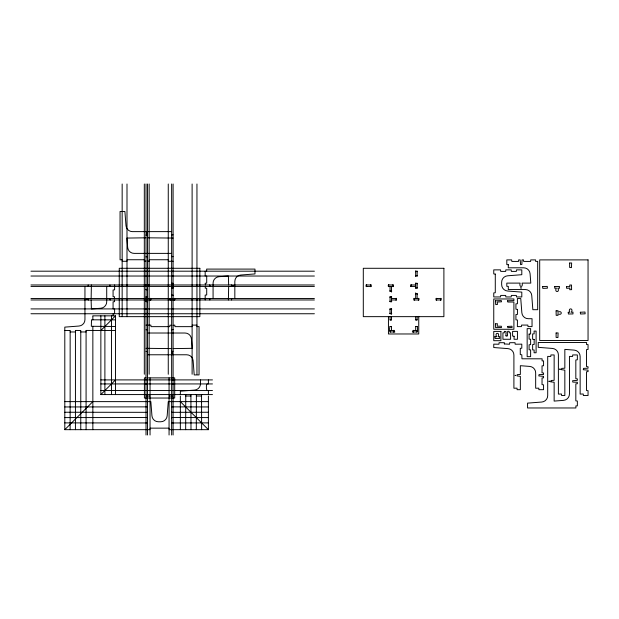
<?xml version="1.0" encoding="UTF-8"?>
<svg xmlns="http://www.w3.org/2000/svg" width="619" height="619" viewBox="0 0 619 619"><rect width="100%" height="100%" fill="white"/><g stroke="black" fill="none" stroke-linecap="round" stroke-linejoin="round"><path stroke-width="0.93" d="M122.16 284.972L122.724 284.972M122.724 286.427L122.16 286.427M126.431 284.972L126.996 284.972M126.996 286.427L126.431 286.427M146.014 237.812L126.949 238.067L127.669 247.422A6.445 6.445 0 0 0 134.091 253.38L171.641 253.38M144.32 284.972L144.885 284.972M144.885 286.427L144.32 286.427M146.014 260.994L144.32 261.28M148.591 284.972L149.156 284.972M149.156 286.427L148.591 286.427M146.014 390.543L146.579 390.543M150.285 298.513C151.33 297.306 150.959 301.43 150.285 299.967M146.579 383.958L146.014 383.958M146.904 390.543L147.469 390.543M147.461 383.958L146.904 383.958M149.481 394.574L150.046 394.574M150.046 396.044L146.014 396.044M168.26 284.972L168.825 284.972M168.825 286.427L168.26 286.427M170.519 299.967C169.799 301.391 169.498 297.298 170.519 298.513M169.064 394.574L169.629 394.574M174.225 298.513C175.293 297.313 174.86 301.453 174.225 299.967M173.096 325.393L174.79 325.114L174.984 326.646L191.913 326.646L192.114 326.167M171.641 379.904L172.206 379.904M173.096 348.605L192.161 348.327L191.441 338.964A6.445 6.445 0 0 0 185.019 333.014L147.469 333.014M171.641 390.543L172.206 390.543M172.206 383.935L171.641 383.958M172.531 379.904L173.096 379.904M172.531 390.543L173.096 390.543M173.096 383.958L172.531 383.958M173.096 396.044L169.064 396.044M192.114 298.513L192.679 298.513M192.679 299.967L192.114 299.967M196.385 298.513L196.95 298.513M196.95 299.967L196.385 299.967M366.765 286.427C365.868 287.68 365.868 283.719 366.765 284.972M370.472 284.972C371.508 283.765 371.168 287.889 370.472 286.427M390.62 319.868L390.071 319.953L390.055 316.471M391.51 316.471L391.502 319.922L390.945 319.868M416.254 319.868L415.697 319.953L415.689 316.649M417.136 316.649L417.129 319.922L416.572 319.868M436.72 299.967C435.822 301.221 435.822 297.259 436.72 298.513M440.426 298.513C441.509 297.321 441.045 301.461 440.426 299.967M388.933 286.427C388.036 287.68 388.036 283.726 388.933 284.972M392.639 284.972C393.63 283.765 393.382 287.781 392.639 286.427M390.62 331.962C389.219 333.687 389.219 324.758 390.62 326.484M390.945 326.484L391.502 326.43L391.51 330.507M395.781 298.513C396.663 297.267 396.678 301.213 395.781 299.967M393.522 330.507C394.411 329.269 394.427 333.184 393.522 331.962M411.418 286.427C410.521 287.68 410.521 283.726 411.418 284.972M414.56 299.967C413.662 301.221 413.662 297.259 414.56 298.513M413.67 331.962C412.78 333.215 412.78 329.262 413.67 330.507M415.689 330.507L415.689 326.43L416.254 326.484M418.266 298.513C419.148 297.267 419.171 301.205 418.266 299.967M416.572 326.484C418.003 324.758 417.856 333.695 416.572 331.962M80.78 330.894L80.764 429.671M147.484 235.22L146.185 234.763L146.014 235.243M147.484 256.986L146.185 256.521L146.014 257.001M70.156 330.871L70.125 429.671M80.741 330.492L75.611 330.43L75.441 330.91M115.529 330.507L86.281 330.43L86.08 330.91M147.484 330.167L147.322 329.71L146.014 329.788M147.484 351.932L147.322 351.476L146.014 351.546M147.484 407.333L147.299 406.876L64.802 406.954M147.484 417.972L147.299 417.516L64.802 417.593M122.16 260.228L121.989 259.748L120.063 259.825L120.063 211.474L124.899 211.474L125.99 225.664A6.445 6.445 0 0 0 132.42 231.622L171.641 231.622M144.32 260.228L144.126 259.74L127.197 259.74L126.996 260.228M171.641 234.446L171.757 234.911L173.096 234.841M171.641 256.204L171.757 256.668L173.096 256.599M168.26 260.228L168.028 259.748L149.357 259.74L149.156 260.228M171.641 329.393L171.842 329.873L173.111 329.409M171.641 351.151L171.842 351.631L173.111 351.166M196.95 326.167L197.09 326.639L199.047 326.561L199.047 374.921L194.211 374.921L193.12 360.722A6.445 6.445 0 0 0 186.69 354.772L147.469 354.772M171.641 411.852L171.842 412.331L208.394 412.246M171.641 422.483L171.842 422.97L208.394 422.885M169.064 428.619L168.863 428.139L150.247 428.139L150.046 428.619M100.858 330.507L115.529 315.845L92.85 315.845M150.046 429.671L64.802 429.671L92.85 401.623M100.858 315.845L100.858 394.574L115.529 379.904M88.571 299.967C88.014 300.563 87.666 298.203 88.571 298.513M110.337 299.967C109.772 300.563 109.424 298.203 110.337 298.513M113.54 308.927L113.076 308.742L113.076 301.824L114.608 301.654L114.353 299.967M206.228 276.028L206.707 276.198L206.707 283.115L205.175 283.285L205.462 284.972M209.454 284.972C210.39 284.647 210.003 287.038 209.454 286.427M231.212 284.972C232.148 284.647 231.761 287.03 231.212 286.427M185.274 394.574L185.754 394.767L185.669 429.671M195.906 394.574L196.393 394.767L196.308 429.671M207.326 390.558C206.235 391.107 205.872 383.587 207.342 383.935M173.119 271.756L173.119 271.192M173.119 276.028L173.119 275.463M173.119 283.842C174.388 283.084 170.418 282.883 171.641 283.85M147.492 297.383C148.73 296.602 144.745 296.447 146.014 297.383M173.119 295.696C174.396 294.923 170.357 294.745 171.641 295.696M147.492 309.477L147.492 308.912M147.492 313.748L147.492 313.183M417.191 283.842C418.32 283.115 414.475 282.914 415.689 283.85M415.689 287.556C414.436 288.353 418.282 288.547 417.191 287.556M391.556 297.383C392.686 296.617 388.848 296.455 390.055 297.383M417.191 294.242C418.32 293.476 414.498 293.305 415.689 294.242M205.462 286.427L205.175 288.121L206.707 288.292L206.707 294.93L205.175 295.131L205.175 299.967M228.666 286.427L228.388 299.967M417.191 271.756L417.16 271.192L417.136 276.028L415.612 276.02L415.689 275.463M417.191 276.028L417.191 275.47M391.556 309.469C392.74 308.672 388.802 308.533 390.055 309.477M91.14 298.513L91.395 284.972M114.353 298.513L114.608 296.826L113.076 296.656L113.076 290.009L114.608 289.808L114.608 284.972M390.055 313.183C388.74 314.011 392.771 313.988 391.556 313.191M417.136 288.121L417.191 283.285M390.055 290.698C388.833 291.58 392.639 291.665 391.556 290.706M390.055 301.097C388.848 302.057 392.717 301.902 391.556 301.097M171.641 271.192L171.641 271.756M171.641 275.463L171.641 276.028M171.641 287.556C170.318 288.361 174.38 288.384 173.119 287.556M146.014 289.243C144.645 290.009 148.738 290.102 147.492 289.251M146.014 301.097C144.684 301.902 148.753 301.925 147.492 301.097M146.014 308.912L146.014 309.477M146.014 313.183L146.014 313.748M390.032 308.912L390.055 313.748M173.096 238.067L147.469 237.812M122.16 261.28L126.996 261.28M149.156 261.28L147.469 260.994M168.26 261.28L173.096 261.28M30.95 271.192L314.39 271.192M417.136 271.192L415.612 271.207L415.689 271.756M30.95 276.028L314.39 276.028M30.95 284.972L314.39 284.972M366.2 284.972L371.036 284.972M388.368 284.972L393.204 284.972M410.854 284.972L415.689 284.972M30.95 286.427L314.39 286.427M366.2 286.427L371.036 286.427M388.368 286.427L393.204 286.427M410.854 286.427L415.689 286.427M30.95 298.513L314.39 298.513M391.51 298.513L396.346 298.513M413.995 298.513L418.831 298.513M436.155 298.513L440.991 298.513M30.95 299.967L314.39 299.967M391.51 299.967L396.346 299.967M413.995 299.967L418.831 299.967M436.155 299.967L440.991 299.967M30.95 308.912L314.39 308.912M30.95 313.748L314.39 313.748M115.529 319.868L91.511 319.806L91.318 326.283L115.529 326.484M390.055 319.868L391.51 319.868M415.689 319.868L417.136 319.868M146.014 325.114L150.85 325.114L151.051 326.646L169.784 326.646L169.954 325.114L171.641 325.393M192.114 325.114L196.95 325.114M390.055 326.484L391.51 326.484M415.689 326.484L417.136 326.484M64.802 330.507L70.102 330.492M390.055 330.507L394.086 330.507M413.105 330.507L417.136 330.507M70.125 331.962L75.441 331.962M80.764 331.962L86.08 331.962M390.055 331.962L394.891 331.962M412.3 331.962L417.136 331.962M146.014 348.327L171.641 348.605M146.014 377.884L144.405 377.884L144.405 398.032L174.705 398.032L174.705 377.884L147.469 377.884M100.858 379.904L212.472 379.904M100.858 383.935L212.472 383.935M100.858 390.543L212.472 390.543M100.858 394.574L212.472 394.574M185.669 396.021L190.992 396.021M196.308 396.021L201.624 396.021M64.802 401.623L150.85 401.623L151.941 415.821A6.445 6.445 0 0 0 158.371 421.771L160.739 421.771A6.445 6.445 0 0 0 167.169 415.821L168.26 401.623L208.394 401.623M208.394 406.954L171.811 406.876L171.641 407.356M64.802 412.246L147.268 412.331L147.484 411.867M208.394 417.593L171.811 417.516L171.641 417.995M64.802 422.885L147.268 422.97L147.484 422.506M169.064 429.671L208.394 429.671L208.394 396.021M228.643 284.972L228.388 275.981L219.025 276.701A6.445 6.445 0 0 0 213.075 283.131L213.075 298.513M91.117 299.967L91.395 308.958L100.758 308.239A6.445 6.445 0 0 0 106.716 301.809L106.716 286.427M417.136 293.677L417.136 298.513M391.51 296.826L391.51 301.863M113.556 313.748L113.076 313.918L113.161 315.845M206.243 271.207L206.707 271.052L206.63 269.095L254.982 269.095L254.982 273.931L240.791 275.029A6.445 6.445 0 0 0 234.833 281.452L234.833 298.513M232.009 298.513L231.545 298.629L231.614 299.967M210.251 298.513L209.779 298.629L209.849 299.967M109.54 286.427L110.004 286.311L109.934 284.972M87.774 286.427L88.246 286.311L88.177 284.972M202.026 394.574L201.546 394.767L201.624 429.671M191.387 394.574L190.907 394.767L190.992 429.671M180.353 401.623L208.394 429.671M418.746 316.348L418.746 333.974L388.446 333.974L388.446 316.348M415.689 270.913L415.689 276.391M415.689 283.076L415.689 288.121M415.689 292.88L415.689 298.513M391.51 286.427L391.51 292.06M391.51 308.556L391.51 314.274M390.055 286.427L390.055 291.263M390.055 296.826L390.055 301.654M208.394 379.904L208.394 383.935M208.394 390.543L208.394 394.574M205.175 271.192L205.175 276.028M200.502 379.904L200.502 383.664A6.445 6.445 0 0 1 194.544 390.094L180.353 391.185L180.353 394.574M196.95 183.998L196.95 374.255M192.114 183.998L192.114 374.255M180.353 396.021L180.353 429.671M173.096 183.998L173.096 435.002M171.641 183.998L171.641 435.002M169.064 377.884L169.064 435.002M168.26 183.998L168.26 374.255M150.046 377.884L150.046 435.002M149.156 183.998L149.156 374.255M147.469 183.998L147.469 435.002M146.014 183.998L146.014 435.002M144.32 183.998L144.32 374.255M126.996 183.998L126.996 316.649M122.16 183.998L122.16 316.649M115.529 315.845L115.529 394.574M114.608 308.912L114.608 313.748M111.497 315.845L111.497 394.574M104.89 315.845L104.89 394.574M92.85 316.239L92.85 319.868M92.85 326.484L92.85 429.671M86.08 330.507L86.08 429.671M84.95 286.427L84.95 319.605A6.445 6.445 0 0 1 79 326.035L64.802 327.126L64.802 429.671M75.441 330.507L75.441 429.671M504.315 343.932L509.538 344.226L509.716 342.694L515.031 342.694L515.163 344.218L521.802 344.149L521.802 348.18L520.269 348.35L520.269 354.548L521.802 354.788L521.979 358.796L542.112 358.811L542.082 360.869L543.559 360.908L543.559 365.744L542.043 365.86L542.027 372.824L543.559 373.002L543.552 374.472L539.041 374.611L538.809 375.926L543.552 376.344L543.559 377.838L542.043 377.946L542.027 384.631L543.559 384.848L543.559 389.684L538.886 389.684L538.816 388.175L535.667 388.229L535.667 372.847A6.445 6.445 0 0 0 529.709 366.417L520.355 365.697L520.347 374.472L517.205 374.634L517.043 375.926L520.347 376.36L520.355 389.684L517.128 389.684L516.997 388.159L513.902 388.229L513.902 355.051A6.445 6.445 0 0 0 507.951 348.621L493.753 347.53L493.753 344.149L498.945 344.218L499.076 342.694L504.392 342.694L504.315 343.893M505.947 335.831C509.63 338.028 505.073 329.881 509.174 331.374L509.166 332.813L510.582 332.821L510.582 339.274L502.93 339.274L502.93 332.821L504.346 332.813L504.338 331.374L506.009 331.552L505.947 335.815M508.346 264.762L508.261 267.795L523.651 267.795A6.445 6.445 0 0 1 530.081 273.745L530.8 283.107L522.088 283.107C523.597 287.541 518.606 287.657 520.092 283.107L506.814 283.107L506.814 286.334L508.315 286.404L508.261 289.553L525.322 289.553A6.445 6.445 0 0 1 531.752 295.511L532.843 309.701L537.679 309.701L537.679 261.35L535.621 261.38L535.582 259.895L530.746 259.895L530.615 261.419L523.666 261.427L523.496 259.895L522.018 259.903L521.879 264.421L520.564 264.653L520.169 259.918L518.66 259.895L518.529 261.419L511.859 261.427L511.65 259.895L506.814 259.895L506.814 264.568L508.346 264.762M517.453 309.392L517.438 314.406L515.921 314.522L515.921 319.837L517.453 320.015L517.368 326.608L521.399 326.608L521.593 325.076L527.852 325.083L528.007 326.608L532.038 326.608L532.038 318.708L528.278 318.708A6.445 6.445 0 0 1 521.848 312.757L520.757 298.559L517.368 298.559L517.453 303.705L515.921 303.883L515.921 309.198L517.453 309.415M534.166 339.46L534.158 344.466L532.634 344.582L532.634 349.897L534.143 349.975L534.089 352.76L536.1 352.76L536.1 331.088L534.089 331.088L534.151 333.85L532.634 333.943L532.634 339.266L534.166 339.436M550.84 381.807L554.144 382.263L554.144 401.089L563.507 400.369A6.445 6.445 0 0 0 569.457 393.939L569.457 356.389L572.606 356.443L572.683 354.942L577.357 354.942L577.357 359.778L575.825 359.987L575.825 378.704L577.357 378.874L577.349 380.352L572.598 380.739L572.792 382.085L577.349 382.263L577.357 383.71L575.825 383.865L575.825 400.864L577.357 401.042L577.357 405.878L575.887 405.902L575.902 407.967L527.55 407.967L527.55 403.131L541.741 402.041A6.445 6.445 0 0 0 547.699 395.618L547.699 356.389L550.786 356.467L550.918 354.942L554.144 354.942L554.144 380.306L551.034 380.499L550.84 381.807M561.534 369.69L564.838 370.147L564.838 395.533L561.619 395.533L561.479 394.009L558.392 394.086L558.392 354.857A6.445 6.445 0 0 0 552.442 348.435L538.244 347.344L538.244 342.508L586.603 342.508L586.564 344.559L588.05 344.597L588.05 349.433L586.518 349.611L586.518 366.549L588.05 366.765L588.05 368.197L583.531 368.375L583.291 369.713L588.05 370.147L588.05 371.601L586.518 371.771L586.518 390.504L588.05 390.697L588.05 395.533L583.377 395.533L583.26 394.017L580.15 394.086L580.15 356.536A6.445 6.445 0 0 0 574.2 350.106L564.838 349.387L564.838 368.197L561.688 368.406L561.541 369.651M86.242 299.209L86.884 299.271L86.242 299.209M146.417 233.201L147.059 233.286L146.432 233.139M172.051 353.132L172.686 353.217L172.059 353.07M232.899 285.668L233.541 285.73L232.899 285.668M495.486 300.834L495.718 304.602L497.459 304.478L497.219 302.026L501.529 301.801L501.305 300.579L495.494 300.811M494.921 336.736L495.092 338.469L499.672 338.407L499.672 336.558L498.063 336.759C500.709 332.124 493.985 332.186 496.608 336.759L494.921 336.736M495.486 323.884L495.618 327.613L501.491 327.528L501.328 326.221L497.219 326.205L497.374 323.675L495.486 323.884M507.58 326.461L507.804 327.652L512.168 327.428L511.944 326.213L507.58 326.437M515.194 375.385L515.836 375.478L515.209 375.331M520.757 287.912L521.391 288.005L520.757 287.881M542.6 286.628L542.801 288.377L547.42 288.183L547.25 286.388L542.6 286.628M548.983 381.265L549.626 381.35L548.991 381.234M554.686 286.628L554.786 288.322L556.38 288.106C553.657 292.601 560.551 292.772 557.827 288.106L559.437 288.307L559.437 286.458L554.686 286.628M556.094 310.846L556.179 315.342L558.029 315.342L557.827 313.732C562.586 316.41 562.292 309.515 557.827 312.286L558.005 310.653L556.102 310.823M556.094 333.007L556.117 337.409L557.928 337.572L558.09 332.929L556.102 332.96M559.684 369.156L560.327 369.21L559.684 369.156M566.532 286.628L566.656 288.338L569.913 288.106L569.72 289.715L571.6 289.669L571.523 285.011L569.72 285.042L569.913 286.651L566.532 286.628M569.635 263.052L569.658 267.454L571.469 267.617L571.631 262.974L569.642 263.029M568.227 312.255L568.404 313.995L572.977 313.934L572.977 312.084L571.368 312.286C574.053 307.697 567.252 307.72 569.913 312.286L568.227 312.255M580.312 312.255L580.514 314.003L585.141 313.81L584.97 312.022L580.312 312.255M514.134 336.249L512.602 336.047L512.602 331.374L517.438 331.374L517.438 339.274L514.049 339.274L514.118 336.334M507.58 300.826L507.797 302.018L513.902 302.026L513.902 329.269L493.753 329.269L493.753 298.969L513.902 298.969L513.902 300.579L507.588 300.788M495.285 274.101L495.285 292.725L493.753 292.919L493.753 296.95L500.539 296.95L500.74 295.418L505.692 295.425L505.831 296.95L511.178 296.95L511.379 295.418L516.331 295.425L516.47 296.95L521.802 296.95L521.802 292.114L507.603 291.023A6.445 6.445 0 0 1 501.653 284.593L501.653 282.225A6.445 6.445 0 0 1 507.603 275.795L521.802 274.704L521.802 269.869L516.47 269.869L516.331 271.401L511.379 271.408L511.178 269.869L505.831 269.869L505.692 271.401L500.74 271.408L500.539 269.869L493.753 269.869L493.753 273.9L495.285 274.101M529.09 334.098L529.09 339.104L530.622 339.251L530.622 344.597L529.09 344.798L529.09 349.743L530.622 349.89L530.622 356.668L527.156 356.668L527.156 328.627L530.622 328.627L530.622 333.958L529.09 334.098M588.05 259.895L539.691 259.895L539.691 340.489L588.05 340.489L588.05 259.895M199.852 268.29L119.258 268.29L119.258 316.649L199.852 316.649L199.852 268.29M443.893 268.29L363.299 268.29L363.299 316.649L443.893 316.649L443.893 268.29M500.91 331.405L493.753 331.405L493.753 340.69L500.91 340.69L500.91 331.405"/></g></svg>
